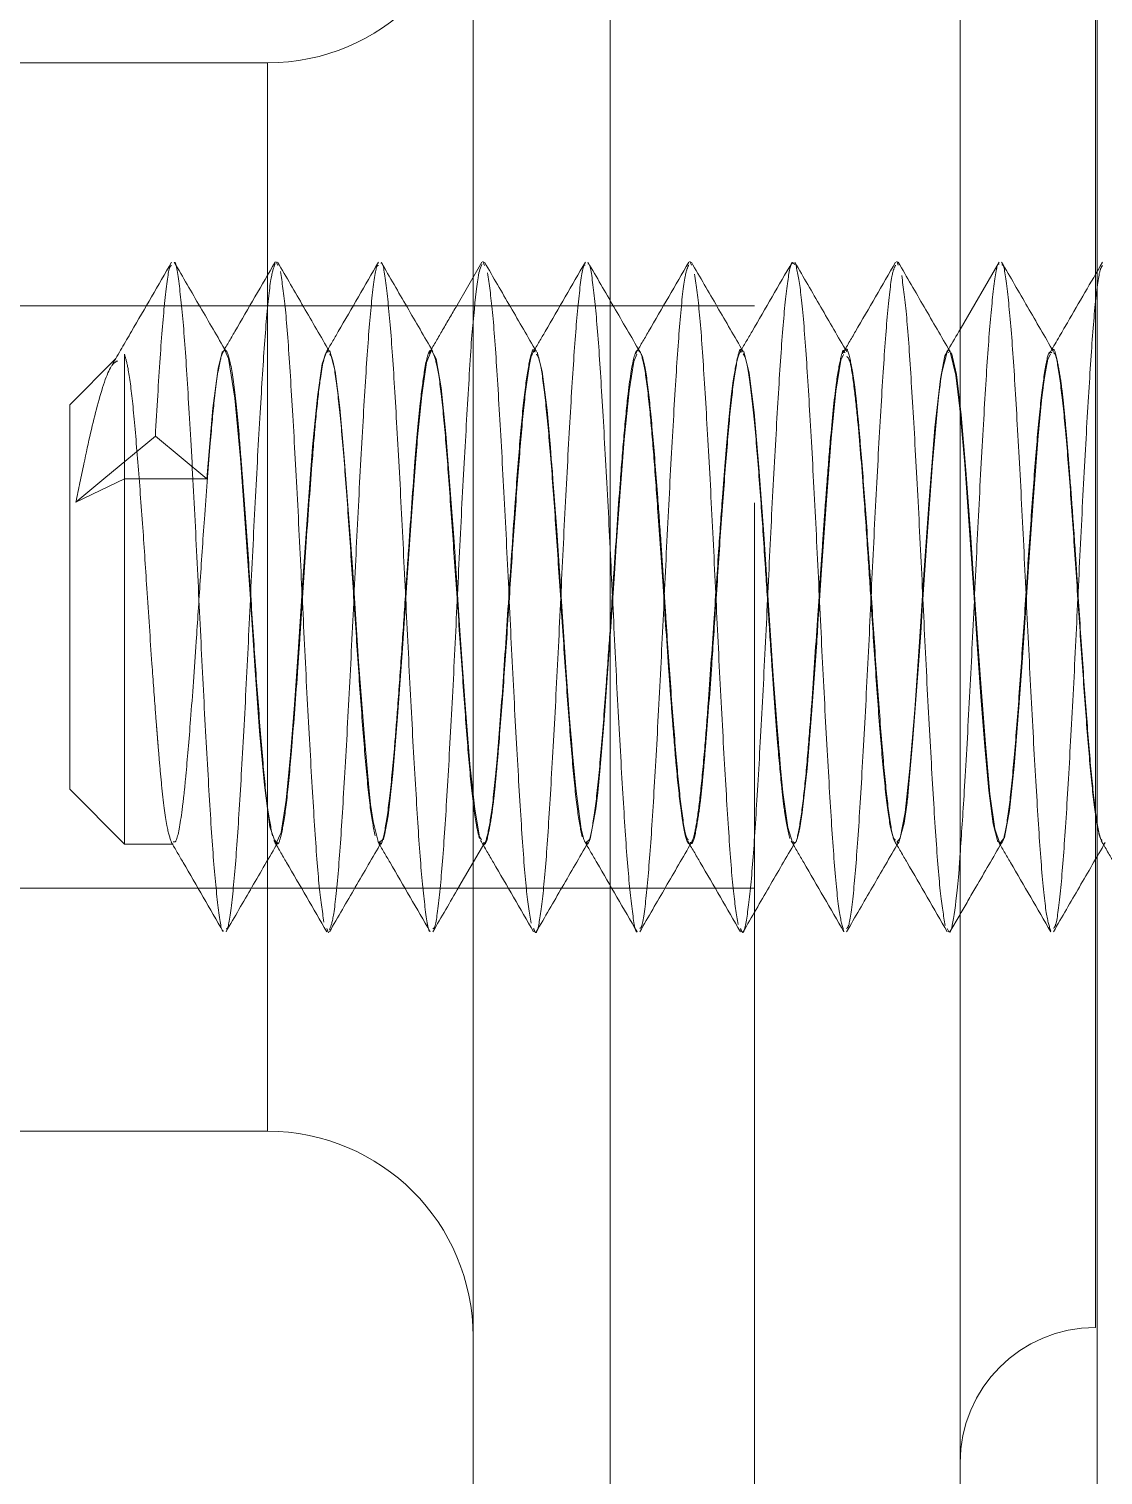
# Model space of a CAD drawing. Header units: millimetres. Extents: x 89051 to 218395, y -330386 to -125649.
# Drawn here: x 92716.4 to 92775.2, y -135027.2 to -134948 of the extents above; entities that cross this region are included whole.
import ezdxf

# ---------------------------------------------------------------- set-up
doc = ezdxf.new("R2010")
doc.units = ezdxf.units.MM
doc.header["$LTSCALE"] = 13
doc.linetypes.add('CENTER', pattern=[50.8, 31.75, -6.35, 6.35, -6.35])
doc.linetypes.add('HIDDEN', pattern=[9.525, 6.35, -3.175])
doc.layers.get('0').update_dxf_attribs({"color": 1, "linetype": 'CENTER'})

msp = doc.modelspace()

# ---------------------------------------------------------------- linework, layer by layer
at = {"color": 8, "linetype": 'Continuous', "lineweight": 15}
for p, q in [((92748.212, -135062.495), (92748.212, -134895.807)), ((92774.874, -135052.014), (92774.874, -134906.289)), ((92729.462, -135008.401), (92729.462, -134949.901))]:
    msp.add_line(p, q, dxfattribs=at)
at = {"color": 7, "linetype": 'HIDDEN', "lineweight": 0}
for p, q in [((92748.212, -134895.807), (92748.212, -135062.495)), ((92756.124, -135056.551), (92756.124, -134901.751)), ((92774.779, -134939.157), (92774.779, -135019.145)), ((92729.462, -134949.901), (92729.462, -135008.401)), ((92730.013, -134961.004), (92729.905, -134960.77)), ((92752.663, -134960.985), (92752.579, -134960.756)), ((92763.989, -134960.975), (92763.917, -134960.755)), ((92769.505, -134960.818), (92767.374, -134964.494)), ((92756.124, -134963.214), (92699.874, -134963.214)), ((92727.128, -134965.629), (92727.09, -134965.629)), ((92732.789, -134965.629), (92732.752, -134965.629)), ((92738.453, -134965.629), (92738.415, -134965.629)), ((92744.114, -134965.629), (92744.077, -134965.629)), ((92749.778, -134965.629), (92749.74, -134965.629)), ((92755.44, -134965.629), (92755.403, -134965.629)), ((92761.102, -134965.629), (92761.067, -134965.629)), ((92766.765, -134965.629), (92766.727, -134965.629)), ((92772.427, -134965.629), (92772.39, -134965.629)), ((92721.137, -134966.116), (92718.624, -134968.629)), ((92721.624, -134972.676), (92721.624, -134965.85)), ((92718.624, -134989.674), (92718.624, -134968.629)), ((92720.502, -134972.675), (92723.314, -134970.343)), ((92723.314, -134970.343), (92726.127, -134972.675)), ((92720.502, -134972.675), (92718.965, -134973.95)), ((92718.965, -134973.95), (92721.624, -134972.676)), ((92726.127, -134972.676), (92721.624, -134972.676)), ((92721.624, -134972.676), (92721.624, -134992.674)), ((92718.624, -134989.674), (92721.624, -134992.674)), ((92721.624, -134992.674), (92724.296, -134992.674)), ((92729.924, -134992.674), (92729.958, -134992.674)), ((92735.577, -134992.674), (92735.622, -134992.674)), ((92746.9, -134992.674), (92746.946, -134992.674)), ((92752.57, -134992.674), (92752.608, -134992.674)), ((92758.237, -134992.674), (92758.272, -134992.674)), ((92769.559, -134992.674), (92769.597, -134992.674)), ((92699.874, -134995.089), (92756.124, -134995.089)), ((92732.801, -134997.536), (92732.696, -134997.298))]:
    msp.add_line(p, q, dxfattribs=at)
at = {"color": 7, "linetype": 'Continuous', "lineweight": 15}
for p, q in [((92767.374, -135062.495), (92767.374, -134895.807)), ((92740.712, -135054.995), (92740.712, -134903.307)), ((92729.462, -134949.901), (92693.87, -134949.901)), ((92741.193, -134960.818), (92739.758, -134963.294)), ((92741.341, -134961.003), (92741.242, -134960.761)), ((92739.938, -134995.013), (92741.344, -134992.59)), ((92766.818, -134997.484), (92767.374, -134996.525)), ((92707.075, -135008.401), (92729.462, -135008.401))]:
    msp.add_line(p, q, dxfattribs=at)
at = {"color": 7, "linetype": 'HIDDEN', "lineweight": 0, "flags": 128}
for points in [[(92732.752, -134965.698), (92732.714, -134965.64), (92732.448, -134966.375), (92732.183, -134968.194), (92731.919, -134970.942), (92731.656, -134974.388), (92731.396, -134978.237), (92731.136, -134982.165), (92730.935, -134985.055), (92730.718, -134987.803), (92730.474, -134990.268), (92730.203, -134992.043), (92729.906, -134992.671), (92729.581, -134991.726), (92729.281, -134989.451), (92729.017, -134986.488), (92728.757, -134982.903), (92728.497, -134979.002), (92728.235, -134975.114), (92727.971, -134971.568), (92727.661, -134968.256), (92727.325, -134966.096), (92727.126, -134965.64), (92726.973, -134965.752), (92726.749, -134966.633), (92726.467, -134968.807), (92726.127, -134972.676), (92726.127, -134972.676)], [(92741.177, -134992.44), (92741.069, -134992.283), (92740.797, -134990.771), (92740.54, -134988.307), (92740.276, -134985.046), (92740.005, -134981.249), (92739.877, -134979.306), (92739.814, -134978.33), (92739.783, -134977.843), (92739.767, -134977.601), (92739.759, -134977.48), (92739.755, -134977.419), (92739.754, -134977.389), (92739.753, -134977.374), (92739.752, -134977.366), (92739.752, -134977.362), (92739.752, -134977.361), (92739.752, -134977.36), (92739.752, -134977.359), (92739.752, -134977.359), (92739.752, -134977.359), (92739.752, -134977.359), (92739.752, -134977.359), (92739.723, -134976.929), (92739.668, -134976.134), (92739.482, -134973.54), (92739.216, -134970.222), (92738.96, -134967.694), (92738.688, -134966.099), (92738.43, -134965.633), (92738.167, -134966.309), (92737.895, -134968.099), (92737.767, -134969.335), (92737.704, -134970.032), (92737.673, -134970.398), (92737.657, -134970.586), (92737.65, -134970.68), (92737.646, -134970.728), (92737.644, -134970.752), (92737.643, -134970.764), (92737.642, -134970.77), (92737.642, -134970.773), (92737.642, -134970.774), (92737.642, -134970.775), (92737.642, -134970.776), (92737.642, -134970.776), (92737.642, -134970.776), (92737.642, -134970.776), (92737.642, -134970.776), (92737.611, -134971.151), (92737.556, -134971.828), (92737.373, -134974.22), (92737.106, -134978.078), (92736.851, -134981.967), (92736.579, -134985.7), (92736.319, -134988.819), (92736.058, -134991.13), (92735.861, -134992.189), (92735.797, -134992.406), (92735.539, -134992.614), (92735.233, -134991.446), (92735.102, -134990.518), (92734.997, -134989.583), (92734.774, -134987.084), (92734.44, -134982.672), (92734.208, -134979.211), (92734.1, -134977.524), (92733.983, -134975.8), (92733.66, -134971.503), (92733.421, -134968.796), (92733.166, -134966.786), (92732.865, -134965.679), (92732.865, -134965.679)], [(92749.67, -134965.86), (92749.505, -134966.249), (92749.249, -134967.857), (92748.988, -134970.524), (92748.67, -134974.6), (92748.548, -134976.327), (92748.444, -134977.871), (92748.222, -134981.293), (92747.889, -134985.897), (92747.656, -134988.682), (92747.543, -134989.845), (92747.437, -134990.744), (92747.127, -134992.393), (92746.869, -134992.622), (92746.837, -134992.57), (92746.821, -134992.537), (92746.813, -134992.519), (92746.809, -134992.51), (92746.808, -134992.507), (92746.808, -134992.507), (92746.808, -134992.507), (92746.808, -134992.507), (92746.808, -134992.507), (92746.808, -134992.507), (92746.808, -134992.507), (92746.808, -134992.507), (92746.808, -134992.507), (92746.808, -134992.506), (92746.807, -134992.505), (92746.778, -134992.429), (92746.633, -134991.862), (92746.327, -134989.637), (92746.151, -134987.732), (92746.092, -134987.012), (92746.075, -134986.793), (92746.066, -134986.675), (92746.06, -134986.603), (92746.046, -134986.434), (92745.997, -134985.809), (92745.808, -134983.28), (92745.546, -134979.398), (92745.288, -134975.512), (92745.151, -134973.633), (92745.083, -134972.736), (92745.049, -134972.3), (92745.032, -134972.086), (92745.024, -134971.979), (92745.019, -134971.926), (92745.017, -134971.9), (92745.016, -134971.887), (92745.016, -134971.88), (92745.015, -134971.877), (92745.015, -134971.875), (92745.015, -134971.875), (92745.015, -134971.874), (92745.015, -134971.874), (92745.015, -134971.874), (92745.015, -134971.874), (92745.015, -134971.874), (92745.007, -134971.77), (92744.992, -134971.58), (92744.942, -134970.955), (92744.76, -134968.924), (92744.494, -134966.801), (92744.224, -134965.734), (92744.224, -134965.734)], [(92760.995, -134965.864), (92760.844, -134966.19), (92760.572, -134967.877), (92760.318, -134970.474), (92760.05, -134973.852), (92759.784, -134977.653), (92759.655, -134979.622), (92759.591, -134980.605), (92759.559, -134981.094), (92759.543, -134981.338), (92759.535, -134981.459), (92759.531, -134981.52), (92759.529, -134981.55), (92759.528, -134981.566), (92759.528, -134981.573), (92759.528, -134981.577), (92759.528, -134981.579), (92759.528, -134981.58), (92759.528, -134981.58), (92759.527, -134981.58), (92759.527, -134981.581), (92759.527, -134981.581), (92759.527, -134981.581), (92759.525, -134981.613), (92759.521, -134981.674), (92759.507, -134981.88), (92759.455, -134982.628), (92759.256, -134985.35), (92758.994, -134988.547), (92758.735, -134990.941), (92758.599, -134991.788), (92758.531, -134992.109), (92758.497, -134992.243), (92758.48, -134992.303), (92758.471, -134992.332), (92758.467, -134992.346), (92758.465, -134992.353), (92758.464, -134992.356), (92758.463, -134992.358), (92758.463, -134992.358), (92758.463, -134992.359), (92758.463, -134992.359), (92758.463, -134992.359), (92758.463, -134992.359), (92758.463, -134992.359), (92758.463, -134992.359), (92758.463, -134992.359), (92758.455, -134992.384), (92758.44, -134992.428), (92758.39, -134992.552), (92758.208, -134992.637), (92757.941, -134991.774), (92757.675, -134989.845), (92757.546, -134988.528), (92757.482, -134987.793), (92757.45, -134987.408), (92757.434, -134987.211), (92757.426, -134987.112), (92757.422, -134987.062), (92757.42, -134987.037), (92757.419, -134987.024), (92757.419, -134987.018), (92757.418, -134987.015), (92757.418, -134987.014), (92757.418, -134987.013), (92757.418, -134987.012), (92757.418, -134987.012), (92757.418, -134987.012), (92757.418, -134987.012), (92757.418, -134987.012), (92757.41, -134986.907), (92757.394, -134986.713), (92757.341, -134986.048), (92757.147, -134983.468), (92756.883, -134979.59), (92756.626, -134975.703), (92756.353, -134972.041), (92756.098, -134969.052), (92755.832, -134966.884), (92755.53, -134965.699), (92755.53, -134965.699)], [(92769.44, -134992.557), (92769.191, -134991.565), (92768.954, -134989.745), (92768.729, -134987.341), (92768.516, -134984.594), (92768.315, -134981.722), (92768.126, -134978.901), (92767.948, -134976.267), (92767.63, -134971.877), (92767.36, -134968.834), (92767.138, -134967.011), (92766.837, -134965.729), (92766.758, -134965.637), (92766.737, -134965.629), (92766.731, -134965.629), (92766.727, -134965.629), (92766.727, -134965.629), (92766.727, -134965.629), (92766.727, -134965.629), (92766.727, -134965.629), (92766.727, -134965.629), (92766.727, -134965.629), (92766.54, -134965.941), (92766.297, -134967.203), (92765.999, -134969.876), (92765.676, -134973.84), (92765.41, -134977.654), (92765.147, -134981.595), (92764.888, -134985.33), (92764.627, -134988.541), (92764.365, -134990.951), (92764.101, -134992.356), (92763.903, -134992.563)], [(92766.765, -134965.757), (92766.657, -134965.732), (92766.377, -134966.859), (92766.309, -134967.309), (92766.275, -134967.558), (92766.258, -134967.689), (92766.253, -134967.722), (92766.251, -134967.739), (92766.25, -134967.747), (92766.25, -134967.748), (92766.25, -134967.749), (92766.25, -134967.749), (92766.25, -134967.749), (92766.25, -134967.749), (92766.25, -134967.749), (92766.25, -134967.749), (92766.25, -134967.749), (92766.25, -134967.75), (92766.247, -134967.771), (92766.214, -134968.05), (92766.157, -134968.57), (92765.87, -134971.809), (92765.553, -134976.08), (92765.323, -134979.536), (92765.222, -134981.104), (92765.101, -134982.863), (92764.776, -134987.142), (92764.535, -134989.791), (92764.503, -134990.086), (92764.487, -134990.228), (92764.479, -134990.297), (92764.477, -134990.315), (92764.476, -134990.323), (92764.476, -134990.327), (92764.476, -134990.328), (92764.476, -134990.328), (92764.476, -134990.328), (92764.476, -134990.328), (92764.476, -134990.328), (92764.476, -134990.328), (92764.475, -134990.332), (92764.473, -134990.356), (92764.468, -134990.396), (92764.452, -134990.525), (92764.307, -134991.531), (92763.994, -134992.641), (92763.933, -134992.572)], [(92772.323, -134965.857), (92772.182, -134966.135), (92772.046, -134966.818), (92771.978, -134967.261), (92771.944, -134967.507), (92771.927, -134967.636), (92771.919, -134967.702), (92771.914, -134967.736), (92771.912, -134967.753), (92771.911, -134967.761), (92771.911, -134967.765), (92771.91, -134967.767), (92771.91, -134967.768), (92771.91, -134967.769), (92771.91, -134967.769), (92771.91, -134967.769), (92771.91, -134967.769), (92771.91, -134967.769), (92771.91, -134967.769), (92771.903, -134967.829), (92771.888, -134967.949), (92771.839, -134968.393), (92771.655, -134970.326), (92771.388, -134973.669), (92771.119, -134977.497), (92770.866, -134981.387), (92770.773, -134982.729), (92770.594, -134985.173), (92770.331, -134988.408), (92770.073, -134990.842), (92769.801, -134992.316), (92769.545, -134992.65), (92769.28, -134991.844), (92769.009, -134989.939), (92768.758, -134987.199), (92768.486, -134983.656), (92768.224, -134979.842), (92767.964, -134975.895), (92767.692, -134972.21), (92767.435, -134969.181), (92767.171, -134966.969), (92766.9, -134965.788), (92766.9, -134965.788)]]:
    msp.add_lwpolyline(points, dxfattribs=at)
at = {"color": 7, "linetype": 'Continuous', "lineweight": 15}
for centre, start, end in [((92729.462, -134938.651), 270, 0), ((92729.462, -135019.651), 0, 90)]:
    msp.add_arc(centre, 11.25, start, end, dxfattribs=at)
at = {"color": 7, "linetype": 'HIDDEN', "lineweight": 0}
msp.add_arc((92774.779, -135026.55), 7.405, 90, 180, dxfattribs=at)
for points, knots in [([(92724.206, -134960.817), (92723.473, -134962.083), (92722.388, -134963.956), (92721.299, -134965.828), (92720.946, -134966.434)], [0, 0, 0, 0, 0.6760482, 1, 1, 1, 1]), ([(92724.204, -134960.999), (92724.172, -134961.008), (92724.054, -134961.043), (92723.833, -134962.733), (92723.575, -134965.84), (92723.401, -134968.843), (92723.314, -134970.343)], [0, 0, 0, 0, 0.111462, 0.410534, 0.705454, 1, 1, 1, 1]), ([(92727.035, -134997.406), (92727.026, -134997.414), (92726.93, -134997.496), (92726.737, -134996.163), (92726.469, -134993.407), (92726.219, -134989.285), (92725.942, -134984.355), (92725.685, -134978.959), (92725.425, -134973.579), (92725.148, -134968.696), (92724.899, -134964.645), (92724.629, -134962.002), (92724.443, -134960.745), (92724.353, -134960.847), (92724.349, -134960.851)], [0, 0, 0, 0, 0.0107249, 0.1097801, 0.2085706, 0.3058148, 0.4052503, 0.503089, 0.6011703, 0.7005577, 0.797709, 0.8966584, 0.9955704, 1, 1, 1, 1]), ([(92727.189, -134965.713), (92726.715, -134964.898), (92725.768, -134963.267), (92724.822, -134961.634), (92724.349, -134960.818)], [0, 0, 0, 0, 0.499723, 1, 1, 1, 1]), ([(92729.869, -134960.817), (92729.136, -134962.083), (92728.171, -134963.748), (92727.203, -134965.411), (92726.971, -134965.811)], [0, 0, 0, 0, 0.760057, 1, 1, 1, 1]), ([(92729.867, -134960.914), (92729.792, -134961.114), (92729.629, -134961.549), (92729.367, -134964.061), (92729.119, -134967.83), (92728.846, -134972.595), (92728.579, -134977.912), (92728.328, -134983.342), (92728.051, -134988.394), (92727.795, -134992.701), (92727.534, -134995.746), (92727.321, -134997.321), (92727.21, -134997.319), (92727.185, -134997.319)], [0, 0, 0, 0, 0.0842827, 0.1836298, 0.2807793, 0.3800008, 0.4787302, 0.5761388, 0.6756691, 0.7734142, 0.8717421, 0.9711517, 1, 1, 1, 1]), ([(92732.85, -134965.711), (92732.376, -134964.895), (92731.429, -134963.264), (92730.483, -134961.632), (92730.01, -134960.815)], [0, 0, 0, 0, 0.4997189, 1, 1, 1, 1]), ([(92735.529, -134960.82), (92734.797, -134962.085), (92733.842, -134963.734), (92732.884, -134965.381), (92732.661, -134965.764)], [0, 0, 0, 0, 0.7671847, 1, 1, 1, 1]), ([(92735.527, -134960.989), (92735.5, -134960.991), (92735.387, -134960.999), (92735.172, -134962.606), (92734.911, -134965.682), (92734.655, -134970.008), (92734.377, -134975.073), (92734.127, -134980.505), (92733.859, -134985.815), (92733.587, -134990.564), (92733.338, -134994.308), (92733.078, -134996.777), (92732.917, -134997.189), (92732.845, -134997.375)], [0, 0, 0, 0, 0.031528, 0.130921, 0.229143, 0.326914, 0.426399, 0.523731, 0.622476, 0.721624, 0.818744, 0.91808, 1, 1, 1, 1]), ([(92738.514, -134965.713), (92738.041, -134964.899), (92737.094, -134963.269), (92736.149, -134961.638), (92735.676, -134960.822)], [0, 0, 0, 0, 0.499763, 1, 1, 1, 1]), ([(92738.362, -134997.436), (92738.356, -134997.442), (92738.265, -134997.54), (92738.076, -134996.261), (92737.806, -134993.583), (92737.557, -134989.511), (92737.28, -134984.614), (92737.021, -134979.229), (92736.763, -134973.838), (92736.487, -134968.921), (92736.237, -134964.82), (92735.968, -134962.098), (92735.777, -134960.789), (92735.684, -134960.876), (92735.677, -134960.883)], [0, 0, 0, 0, 0.006711, 0.105669, 0.204574, 0.301749, 0.401154, 0.499163, 0.597073, 0.696497, 0.793711, 0.892551, 0.991566, 1, 1, 1, 1]), ([(92744.176, -134965.713), (92743.703, -134964.898), (92742.756, -134963.267), (92741.81, -134961.635), (92741.337, -134960.819)], [0, 0, 0, 0, 0.499741, 1, 1, 1, 1]), ([(92746.856, -134960.817), (92746.123, -134962.082), (92745.175, -134963.72), (92744.223, -134965.356), (92744.007, -134965.727)], [0, 0, 0, 0, 0.772943, 1, 1, 1, 1]), ([(92746.855, -134960.973), (92746.831, -134960.969), (92746.721, -134960.95), (92746.51, -134962.489), (92746.248, -134965.495), (92745.993, -134969.774), (92745.716, -134974.809), (92745.464, -134980.234), (92745.198, -134985.564), (92744.924, -134990.337), (92744.676, -134994.19), (92744.402, -134996.676), (92744.185, -134997.755), (92744.059, -134997.401), (92744.02, -134997.29)], [0, 0, 0, 0, 0.025928, 0.119873, 0.212909, 0.305235, 0.399331, 0.491469, 0.584729, 0.678569, 0.770402, 0.864282, 0.957467, 1, 1, 1, 1]), ([(92749.839, -134965.713), (92749.365, -134964.898), (92748.418, -134963.266), (92747.472, -134961.634), (92746.999, -134960.818)], [0, 0, 0, 0, 0.499718, 1, 1, 1, 1]), ([(92749.687, -134997.472), (92749.685, -134997.473), (92749.598, -134997.581), (92749.415, -134996.354), (92749.144, -134993.757), (92748.895, -134989.735), (92748.619, -134984.872), (92748.358, -134979.499), (92748.102, -134974.098), (92747.825, -134969.148), (92747.574, -134964.998), (92747.307, -134962.197), (92747.11, -134960.83), (92747.012, -134960.904), (92747, -134960.913)], [0, 0, 0, 0, 0.001621, 0.100409, 0.199357, 0.296422, 0.395724, 0.493841, 0.59153, 0.690918, 0.788151, 0.886812, 0.985859, 1, 1, 1, 1]), ([(92752.517, -134960.819), (92751.785, -134962.084), (92750.818, -134963.754), (92749.847, -134965.422), (92749.612, -134965.826)], [0, 0, 0, 0, 0.75754, 1, 1, 1, 1]), ([(92752.515, -134960.966), (92752.45, -134961.107), (92752.297, -134961.438), (92752.043, -134963.755), (92751.794, -134967.402), (92751.524, -134972.092), (92751.254, -134977.371), (92751.004, -134982.812), (92750.728, -134987.922), (92750.469, -134992.319), (92750.211, -134995.506), (92749.988, -134997.226), (92749.869, -134997.28), (92749.836, -134997.295)], [0, 0, 0, 0, 0.073828, 0.173336, 0.270603, 0.369693, 0.468715, 0.566019, 0.665552, 0.763673, 0.861719, 0.961267, 1, 1, 1, 1]), ([(92755.499, -134965.71), (92755.026, -134964.895), (92754.079, -134963.264), (92753.133, -134961.631), (92752.66, -134960.815)], [0, 0, 0, 0, 0.499725, 1, 1, 1, 1]), ([(92758.18, -134960.819), (92757.448, -134962.083), (92756.494, -134963.73), (92755.537, -134965.375), (92755.315, -134965.757)], [0, 0, 0, 0, 0.7679262, 1, 1, 1, 1]), ([(92758.328, -134960.938), (92758.26, -134960.866), (92758.106, -134960.704), (92757.85, -134962.326), (92757.585, -134965.323), (92757.332, -134969.538), (92757.054, -134974.546), (92756.801, -134979.963), (92756.537, -134985.31), (92756.262, -134990.119), (92756.014, -134994.026), (92755.741, -134996.587), (92755.518, -134997.735), (92755.39, -134997.403), (92755.347, -134997.292)], [0, 0, 0, 0, 0.07121, 0.160368, 0.248854, 0.336418, 0.42578, 0.513384, 0.601823, 0.691003, 0.778217, 0.867303, 0.95592, 1, 1, 1, 1]), ([(92761.165, -134965.715), (92760.692, -134964.901), (92759.745, -134963.271), (92758.8, -134961.639), (92758.327, -134960.823)], [0, 0, 0, 0, 0.499754, 1, 1, 1, 1]), ([(92761.011, -134997.457), (92760.926, -134997.18), (92760.752, -134996.615), (92760.481, -134993.874), (92760.233, -134989.971), (92759.958, -134985.125), (92759.695, -134979.77), (92759.441, -134974.361), (92759.163, -134969.366), (92758.912, -134965.22), (92758.644, -134962.144), (92758.464, -134961.338), (92758.374, -134960.933)], [0, 0, 0, 0, 0.097101, 0.198084, 0.297018, 0.398214, 0.498416, 0.597873, 0.699226, 0.798464, 0.898927, 1, 1, 1, 1]), ([(92763.844, -134960.816), (92763.111, -134962.082), (92762.143, -134963.754), (92761.171, -134965.423), (92760.935, -134965.829)], [0, 0, 0, 0, 0.7572411, 1, 1, 1, 1]), ([(92763.841, -134960.978), (92763.78, -134961.095), (92763.632, -134961.379), (92763.381, -134963.606), (92763.132, -134967.191), (92762.863, -134971.842), (92762.592, -134977.101), (92762.343, -134982.545), (92762.067, -134987.683), (92761.806, -134992.124), (92761.55, -134995.382), (92761.321, -134997.184), (92761.196, -134997.269), (92761.157, -134997.295)], [0, 0, 0, 0, 0.069352, 0.16869, 0.265814, 0.36459, 0.463511, 0.560559, 0.659843, 0.757929, 0.855608, 0.954975, 1, 1, 1, 1]), ([(92766.825, -134965.711), (92766.352, -134964.896), (92765.405, -134963.265), (92764.459, -134961.634), (92763.986, -134960.817)], [0, 0, 0, 0, 0.499742, 1, 1, 1, 1]), ([(92769.504, -134960.931), (92769.489, -134960.922), (92769.388, -134960.862), (92769.188, -134962.271), (92768.922, -134965.127), (92768.67, -134969.312), (92768.393, -134974.282), (92768.138, -134979.698), (92767.875, -134985.035), (92767.61, -134989.81), (92767.449, -134992.148), (92767.374, -134993.243)], [0, 0, 0, 0, 0.021845, 0.146606, 0.27069, 0.393176, 0.518306, 0.64115, 0.764807, 0.889767, 1, 1, 1, 1]), ([(92772.489, -134965.713), (92772.015, -134964.898), (92771.068, -134963.266), (92770.122, -134961.634), (92769.649, -134960.817)], [0, 0, 0, 0, 0.499715, 1, 1, 1, 1]), ([(92772.337, -134997.429), (92772.256, -134997.187), (92772.086, -134996.679), (92771.819, -134994.037), (92771.571, -134990.191), (92771.297, -134985.38), (92771.032, -134980.042), (92770.779, -134974.621), (92770.502, -134969.608), (92770.249, -134965.362), (92769.985, -134962.409), (92769.777, -134960.918), (92769.671, -134960.953), (92769.65, -134960.96)], [0, 0, 0, 0, 0.090758, 0.189851, 0.286836, 0.385991, 0.484383, 0.58177, 0.681147, 0.778559, 0.87692, 0.97609, 1, 1, 1, 1]), ([(92775.167, -134960.82), (92774.527, -134961.925), (92773.561, -134963.593), (92772.591, -134965.26), (92772.264, -134965.823)], [0, 0, 0, 0, 0.662296, 1, 1, 1, 1]), ([(92775.164, -134960.996), (92775.108, -134961.09), (92774.966, -134961.329), (92774.72, -134963.462), (92774.469, -134966.983), (92774.201, -134971.594), (92773.929, -134976.831), (92773.681, -134982.278), (92773.406, -134987.442), (92773.143, -134991.927), (92772.888, -134995.252), (92772.656, -134997.128), (92772.528, -134997.248), (92772.485, -134997.288)], [0, 0, 0, 0, 0.0638442, 0.1634042, 0.2607951, 0.3596466, 0.4588547, 0.5560579, 0.6554852, 0.7539211, 0.851646, 0.9512231, 1, 1, 1, 1]), ([(92732.543, -134996.949), (92732.452, -134996.339), (92732.269, -134995.133), (92732.016, -134991.553), (92731.751, -134987.034), (92731.477, -134981.815), (92731.229, -134976.373), (92730.954, -134971.165), (92730.69, -134966.664), (92730.436, -134963.11), (92730.254, -134961.924), (92730.162, -134961.325)], [0, 0, 0, 0, 0.1122157, 0.2221055, 0.3333128, 0.4452294, 0.5547459, 0.6666975, 0.7778385, 0.8877816, 1, 1, 1, 1]), ([(92743.882, -134997.015), (92743.79, -134996.431), (92743.608, -134995.273), (92743.353, -134991.754), (92743.089, -134987.278), (92742.815, -134982.084), (92742.566, -134976.642), (92742.293, -134971.41), (92742.027, -134966.866), (92741.774, -134963.252), (92741.592, -134962.017), (92741.5, -134961.393)], [0, 0, 0, 0, 0.112219, 0.22224, 0.333289, 0.445285, 0.554807, 0.666673, 0.777968, 0.887791, 1, 1, 1, 1]), ([(92755.22, -134997.078), (92755.128, -134996.518), (92754.947, -134995.41), (92754.69, -134991.952), (92754.428, -134987.52), (92754.153, -134982.352), (92753.904, -134976.911), (92753.632, -134971.657), (92753.364, -134967.071), (92753.113, -134963.398), (92752.931, -134962.114), (92752.839, -134961.465)], [0, 0, 0, 0, 0.112212, 0.222385, 0.333264, 0.445329, 0.554879, 0.666649, 0.778086, 0.887811, 1, 1, 1, 1]), ([(92766.559, -134997.136), (92766.467, -134996.602), (92766.285, -134995.544), (92766.027, -134992.147), (92765.767, -134987.761), (92765.491, -134982.619), (92765.242, -134977.181), (92764.971, -134971.906), (92764.702, -134967.279), (92764.451, -134963.547), (92764.269, -134962.215), (92764.177, -134961.542)], [0, 0, 0, 0, 0.112194, 0.22254, 0.33324, 0.445363, 0.554961, 0.666625, 0.778195, 0.887842, 1, 1, 1, 1]), ([(92739.758, -134963.294), (92739.503, -134963.733), (92739.016, -134964.574), (92738.527, -134965.414), (92738.293, -134965.815)], [0, 0, 0, 0, 0.522195, 1, 1, 1, 1]), ([(92740.712, -134964.081), (92740.71, -134964.093), (92740.621, -134964.895), (92740.458, -134967.728), (92740.185, -134972.312), (92739.917, -134977.649), (92739.666, -134983.075), (92739.389, -134988.159), (92739.132, -134992.511), (92738.872, -134995.63), (92738.653, -134997.28), (92738.537, -134997.302), (92738.507, -134997.308)], [0, 0, 0, 0, 0.001702, 0.119614, 0.239905, 0.359855, 0.477946, 0.598692, 0.717484, 0.836598, 0.957281, 1, 1, 1, 1]), ([(92729.731, -134992.234), (92729.639, -134991.788), (92729.459, -134990.912), (92729.206, -134988.296), (92728.946, -134985.041), (92728.674, -134981.246), (92728.425, -134977.243), (92728.196, -134974.013), (92728.022, -134971.797), (92727.854, -134969.727), (92727.629, -134967.405), (92727.345, -134965.857), (92727.098, -134965.486), (92726.843, -134966.112), (92726.568, -134967.916), (92726.305, -134970.848), (92726.033, -134974.333), (92725.773, -134978.135), (92725.53, -134982.019), (92725.254, -134985.786), (92725.028, -134988.499), (92724.873, -134990.067), (92724.689, -134991.523), (92724.491, -134992.613), (92724.342, -134992.564), (92724.296, -134992.549)], [0, 0, 0, 0, 0.048866, 0.096051, 0.145781, 0.191733, 0.240716, 0.291558, 0.314141, 0.334304, 0.386545, 0.442712, 0.483059, 0.528598, 0.584157, 0.627946, 0.683014, 0.72849, 0.769542, 0.825335, 0.873703, 0.895062, 0.915159, 0.973804, 1, 1, 1, 1]), ([(92732.789, -134965.721), (92732.744, -134965.719), (92732.596, -134965.712), (92732.355, -134966.986), (92732.101, -134969.251), (92731.855, -134972.266), (92731.559, -134976.224), (92731.336, -134979.742), (92731.206, -134981.721), (92731.148, -134982.545), (92731.006, -134984.561), (92730.78, -134987.491), (92730.516, -134990.393), (92730.246, -134992.119), (92730.029, -134992.851), (92729.898, -134992.544), (92729.853, -134992.438)], [0, 0, 0, 0, 0.048479, 0.15642, 0.235097, 0.308598, 0.419427, 0.520571, 0.544272, 0.556403, 0.578252, 0.687492, 0.778194, 0.863372, 0.953025, 1, 1, 1, 1]), ([(92738.415, -134965.663), (92738.398, -134965.656), (92738.28, -134965.607), (92738.078, -134966.423), (92737.8, -134968.561), (92737.511, -134971.798), (92737.235, -134975.664), (92736.989, -134979.327), (92736.784, -134982.372), (92736.586, -134985.15), (92736.369, -134987.884), (92736.135, -134990.343), (92735.871, -134992.069), (92735.685, -134992.817), (92735.587, -134992.633), (92735.577, -134992.614)], [0, 0, 0, 0, 0.0192803, 0.1299973, 0.2133075, 0.3150277, 0.435072, 0.5023045, 0.574161, 0.6506376, 0.709958, 0.8029908, 0.8960222, 0.9890521, 1, 1, 1, 1]), ([(92741.06, -134992.375), (92741.003, -134992.155), (92740.857, -134991.59), (92740.621, -134989.737), (92740.366, -134986.792), (92740.11, -134983.173), (92739.834, -134979.207), (92739.559, -134975.238), (92739.303, -134971.614), (92739.048, -134968.653), (92738.779, -134966.47), (92738.6, -134965.994), (92738.51, -134965.755)], [0, 0, 0, 0, 0.065937, 0.169227, 0.272502, 0.376479, 0.480478, 0.584435, 0.688369, 0.790782, 0.894906, 1, 1, 1, 1]), ([(92744.077, -134965.677), (92744.069, -134965.661), (92743.972, -134965.474), (92743.787, -134966.204), (92743.522, -134967.905), (92743.259, -134970.683), (92742.966, -134974.56), (92742.65, -134979.379), (92742.321, -134984.34), (92742.017, -134988.254), (92741.741, -134990.938), (92741.49, -134992.301), (92741.33, -134992.787), (92741.254, -134992.668), (92741.252, -134992.666)], [0, 0, 0, 0, 0.008532, 0.101758, 0.194981, 0.288202, 0.381421, 0.50824, 0.625484, 0.733126, 0.831141, 0.919506, 0.9982, 1, 1, 1, 1]), ([(92744.114, -134965.727), (92744.081, -134965.709), (92743.947, -134965.636), (92743.713, -134966.763), (92743.435, -134969.118), (92743.181, -134972.257), (92742.903, -134975.959), (92742.651, -134979.948), (92742.385, -134983.864), (92742.158, -134986.802), (92742.007, -134988.54), (92741.934, -134989.313), (92741.897, -134989.676), (92741.879, -134989.851), (92741.87, -134989.937), (92741.866, -134989.98), (92741.863, -134990.001), (92741.862, -134990.012), (92741.862, -134990.017), (92741.861, -134990.02), (92741.861, -134990.021), (92741.861, -134990.022), (92741.861, -134990.022), (92741.861, -134990.022), (92741.861, -134990.022), (92741.861, -134990.022), (92741.858, -134990.052), (92741.849, -134990.13), (92741.823, -134990.36), (92741.736, -134991.063), (92741.563, -134992.102), (92741.398, -134992.796), (92741.297, -134992.62), (92741.283, -134992.595)], [0, 0, 0, 0, 0.037173, 0.146077, 0.239155, 0.331519, 0.42566, 0.517836, 0.611138, 0.705023, 0.751079, 0.77412, 0.785643, 0.791404, 0.794284, 0.795725, 0.796445, 0.796805, 0.796985, 0.797075, 0.79712, 0.797143, 0.797154, 0.797159, 0.797162, 0.797164, 0.797165, 0.800679, 0.806556, 0.825394, 0.89131, 0.984537, 1, 1, 1, 1]), ([(92755.403, -134965.644), (92755.4, -134965.639), (92755.332, -134965.495), (92755.189, -134965.982), (92754.941, -134967.22), (92754.662, -134969.873), (92754.39, -134973.244), (92754.133, -134976.893), (92753.873, -134980.82), (92753.623, -134984.473), (92753.385, -134987.556), (92753.175, -134989.832), (92752.957, -134991.553), (92752.753, -134992.5), (92752.564, -134992.766), (92752.341, -134992.399), (92752.097, -134991.031), (92751.849, -134988.651), (92751.659, -134986.358), (92751.537, -134984.72), (92751.472, -134983.825), (92751.45, -134983.508), (92751.441, -134983.382), (92751.437, -134983.328), (92751.435, -134983.303), (92751.434, -134983.291), (92751.434, -134983.285), (92751.433, -134983.283), (92751.433, -134983.281), (92751.433, -134983.28), (92751.433, -134983.28), (92751.433, -134983.28), (92751.433, -134983.28), (92751.433, -134983.28), (92751.325, -134981.768), (92751.121, -134978.749), (92750.843, -134974.622), (92750.6, -134971.338), (92750.371, -134968.649), (92750.126, -134966.621), (92749.926, -134965.813), (92749.801, -134965.651), (92749.764, -134965.632), (92749.749, -134965.629), (92749.744, -134965.629), (92749.741, -134965.629), (92749.74, -134965.629), (92749.74, -134965.629), (92749.74, -134965.629), (92749.74, -134965.629), (92749.74, -134965.629), (92749.74, -134965.629), (92749.74, -134965.629), (92749.74, -134965.629), (92749.74, -134965.629), (92749.738, -134965.629), (92749.729, -134965.629), (92749.661, -134965.647), (92749.482, -134965.993), (92749.233, -134967.536), (92748.975, -134970.162), (92748.721, -134973.354), (92748.461, -134977.146), (92748.213, -134980.906), (92747.982, -134984.226), (92747.741, -134987.368), (92747.474, -134990.212), (92747.208, -134992.008), (92747.017, -134992.797), (92746.915, -134992.619), (92746.9, -134992.594)], [0, 0, 0, 0, 0.000869, 0.024414, 0.053541, 0.08823, 0.122463, 0.147111, 0.177651, 0.214059, 0.234856, 0.262384, 0.288201, 0.312304, 0.334693, 0.355365, 0.391426, 0.420668, 0.443061, 0.458582, 0.463762, 0.465705, 0.466514, 0.466879, 0.467051, 0.467134, 0.467176, 0.467196, 0.467206, 0.467211, 0.467214, 0.467215, 0.467216, 0.467216, 0.467216, 0.504719, 0.53738, 0.565183, 0.591268, 0.62228, 0.653297, 0.661078, 0.664969, 0.665942, 0.666428, 0.666671, 0.666732, 0.666763, 0.666766, 0.666768, 0.666769, 0.66677, 0.66677, 0.666772, 0.666796, 0.666839, 0.667199, 0.670079, 0.690932, 0.730792, 0.757969, 0.782678, 0.821119, 0.849395, 0.870476, 0.901565, 0.932653, 0.963741, 0.994828, 1, 1, 1, 1]), ([(92752.502, -134992.446), (92752.471, -134992.423), (92752.353, -134992.336), (92752.133, -134991.006), (92751.878, -134988.587), (92751.615, -134985.297), (92751.387, -134982.126), (92751.235, -134979.827), (92751.162, -134978.688), (92751.126, -134978.119), (92751.107, -134977.836), (92751.098, -134977.694), (92751.094, -134977.623), (92751.092, -134977.588), (92751.091, -134977.57), (92751.09, -134977.561), (92751.09, -134977.557), (92751.09, -134977.555), (92751.09, -134977.554), (92751.09, -134977.553), (92751.089, -134977.553), (92751.089, -134977.553), (92751.089, -134977.553), (92751.08, -134977.397), (92751.051, -134976.971), (92750.962, -134975.666), (92750.791, -134973.282), (92750.551, -134970.254), (92750.301, -134967.636), (92750.028, -134965.936), (92749.859, -134965.742), (92749.778, -134965.648)], [0, 0, 0, 0, 0.035346, 0.133188, 0.229244, 0.325919, 0.423631, 0.471513, 0.495468, 0.507447, 0.513436, 0.516431, 0.517928, 0.518677, 0.519051, 0.519239, 0.519332, 0.519379, 0.519402, 0.519414, 0.51942, 0.519423, 0.519424, 0.519426, 0.530936, 0.551071, 0.61712, 0.714283, 0.809947, 0.907768, 1, 1, 1, 1]), ([(92755.44, -134965.732), (92755.397, -134965.722), (92755.268, -134965.691), (92755.037, -134966.792), (92754.772, -134968.984), (92754.519, -134972.086), (92754.242, -134975.766), (92753.998, -134979.578), (92753.737, -134983.491), (92753.509, -134986.491), (92753.347, -134988.383), (92753.273, -134989.176), (92753.236, -134989.548), (92753.217, -134989.729), (92753.208, -134989.817), (92753.204, -134989.861), (92753.201, -134989.883), (92753.2, -134989.894), (92753.2, -134989.899), (92753.199, -134989.902), (92753.199, -134989.903), (92753.199, -134989.904), (92753.199, -134989.904), (92753.199, -134989.905), (92753.199, -134989.905), (92753.199, -134989.905), (92753.19, -134989.996), (92753.161, -134990.246), (92753.072, -134990.986), (92752.9, -134992.05), (92752.731, -134992.775), (92752.626, -134992.607), (92752.608, -134992.578)], [0, 0, 0, 0, 0.047627, 0.141543, 0.234748, 0.326978, 0.42111, 0.513434, 0.594407, 0.699639, 0.746095, 0.769337, 0.780959, 0.786771, 0.789676, 0.791129, 0.791856, 0.792219, 0.792401, 0.792491, 0.792537, 0.792559, 0.792571, 0.792576, 0.792579, 0.792581, 0.792582, 0.803228, 0.82247, 0.88665, 0.979994, 1, 1, 1, 1]), ([(92761.067, -134965.781), (92761.046, -134965.73), (92760.967, -134965.533), (92760.811, -134966.142), (92760.563, -134967.487), (92760.31, -134970.029), (92760.106, -134972.568), (92759.992, -134974.115), (92759.931, -134974.955), (92759.901, -134975.392), (92759.885, -134975.615), (92759.877, -134975.727), (92759.873, -134975.783), (92759.871, -134975.811), (92759.87, -134975.826), (92759.87, -134975.833), (92759.869, -134975.836), (92759.869, -134975.838), (92759.869, -134975.839), (92759.869, -134975.839), (92759.869, -134975.84), (92759.869, -134975.84), (92759.869, -134975.84), (92759.857, -134976.01), (92759.756, -134977.496), (92759.549, -134980.647), (92759.287, -134984.521), (92759.041, -134987.697), (92758.817, -134990.105), (92758.574, -134991.866), (92758.378, -134992.74), (92758.264, -134992.585), (92758.237, -134992.548)], [0, 0, 0, 0, 0.021667, 0.083415, 0.170549, 0.282929, 0.34888, 0.384292, 0.402604, 0.411911, 0.416602, 0.418956, 0.420136, 0.420727, 0.421022, 0.42117, 0.421243, 0.42128, 0.421299, 0.421308, 0.421313, 0.421315, 0.421316, 0.421317, 0.433797, 0.529344, 0.64142, 0.712219, 0.792694, 0.88044, 0.971951, 1, 1, 1, 1]), ([(92763.828, -134992.454), (92763.799, -134992.436), (92763.686, -134992.362), (92763.472, -134991.099), (92763.217, -134988.758), (92762.957, -134985.507), (92762.679, -134981.711), (92762.429, -134977.701), (92762.159, -134973.841), (92761.936, -134970.985), (92761.785, -134969.322), (92761.711, -134968.582), (92761.674, -134968.237), (92761.655, -134968.07), (92761.646, -134967.989), (92761.641, -134967.949), (92761.639, -134967.928), (92761.638, -134967.918), (92761.637, -134967.913), (92761.637, -134967.911), (92761.637, -134967.91), (92761.637, -134967.909), (92761.637, -134967.909), (92761.637, -134967.909), (92761.637, -134967.909), (92761.637, -134967.909), (92761.632, -134967.87), (92761.619, -134967.757), (92761.574, -134967.405), (92761.488, -134966.801), (92761.32, -134965.972), (92761.19, -134965.442), (92761.103, -134965.631), (92761.102, -134965.633)], [0, 0, 0, 0, 0.032578, 0.128636, 0.222748, 0.320689, 0.419024, 0.514535, 0.611855, 0.708258, 0.756582, 0.780759, 0.792849, 0.798894, 0.801917, 0.803428, 0.804184, 0.804561, 0.80475, 0.804845, 0.804892, 0.804916, 0.804927, 0.804933, 0.804936, 0.804938, 0.804939, 0.810098, 0.819978, 0.853888, 0.902986, 0.999331, 1, 1, 1, 1]), ([(92772.39, -134965.773), (92772.348, -134965.742), (92772.218, -134965.646), (92771.999, -134966.722), (92771.734, -134968.852), (92771.47, -134971.921), (92771.206, -134975.59), (92770.942, -134979.565), (92770.679, -134983.505), (92770.417, -134987.067), (92770.155, -134989.971), (92769.893, -134991.898), (92769.694, -134992.703), (92769.582, -134992.621), (92769.559, -134992.604)], [0, 0, 0, 0, 0.043609, 0.136808, 0.230007, 0.323204, 0.416401, 0.509597, 0.602791, 0.695923, 0.788916, 0.88191, 0.974905, 1, 1, 1, 1]), ([(92775.154, -134992.468), (92775.131, -134992.458), (92775.022, -134992.415), (92774.81, -134991.19), (92774.552, -134988.874), (92774.293, -134985.647), (92774.018, -134981.9), (92773.838, -134979.066), (92773.726, -134977.336), (92773.637, -134976.028), (92773.504, -134974.155), (92773.37, -134972.394), (92773.289, -134971.387), (92773.256, -134970.993), (92773.242, -134970.822), (92773.235, -134970.743), (92773.232, -134970.704), (92773.23, -134970.686), (92773.229, -134970.676), (92773.229, -134970.672), (92773.229, -134970.67), (92773.229, -134970.668), (92773.229, -134970.668), (92773.229, -134970.668), (92773.229, -134970.667), (92773.229, -134970.667), (92773.229, -134970.667), (92773.224, -134970.616), (92773.212, -134970.464), (92773.17, -134969.972), (92773.113, -134969.329), (92773.052, -134968.718), (92773.015, -134968.37), (92772.995, -134968.195), (92772.985, -134968.107), (92772.98, -134968.063), (92772.978, -134968.041), (92772.976, -134968.03), (92772.976, -134968.025), (92772.975, -134968.022), (92772.975, -134968.02), (92772.975, -134968.02), (92772.975, -134968.019), (92772.975, -134968.019), (92772.975, -134968.019), (92772.975, -134968.019), (92772.966, -134967.94), (92772.938, -134967.715), (92772.848, -134967.023), (92772.674, -134966.072), (92772.522, -134965.457), (92772.431, -134965.645), (92772.427, -134965.653)], [0, 0, 0, 0, 0.026093, 0.123799, 0.220084, 0.316343, 0.414054, 0.509575, 0.521744, 0.54205, 0.606983, 0.664355, 0.686606, 0.696117, 0.700469, 0.702544, 0.703556, 0.704056, 0.704304, 0.704428, 0.704489, 0.70452, 0.704536, 0.704543, 0.704547, 0.704549, 0.70455, 0.704551, 0.709403, 0.718962, 0.752186, 0.775247, 0.787531, 0.793861, 0.797074, 0.798691, 0.799503, 0.79991, 0.800113, 0.800215, 0.800266, 0.800292, 0.800304, 0.800311, 0.800314, 0.800315, 0.800317, 0.810503, 0.830231, 0.898213, 0.995659, 1, 1, 1, 1]), ([(92721.235, -134966.214), (92721.125, -134966.283), (92720.787, -134966.494), (92720.144, -134968.497), (92719.521, -134971.232), (92719.111, -134973.235), (92718.965, -134973.95)], [0, 0, 0, 0, 0.1634015, 0.5046462, 0.8233886, 1, 1, 1, 1]), ([(92724.19, -134992.573), (92724.108, -134992.333), (92723.932, -134991.814), (92723.706, -134990.01), (92723.552, -134988.339), (92723.478, -134987.459), (92723.444, -134987.032), (92723.429, -134986.849), (92723.425, -134986.79), (92723.423, -134986.761), (92723.421, -134986.746), (92723.421, -134986.738), (92723.421, -134986.735), (92723.42, -134986.733), (92723.42, -134986.732), (92723.42, -134986.731), (92723.42, -134986.731), (92723.42, -134986.731), (92723.42, -134986.731), (92723.419, -134986.719), (92723.414, -134986.658), (92723.403, -134986.513), (92723.37, -134986.111), (92723.277, -134984.921), (92723.094, -134982.432), (92722.862, -134978.855), (92722.605, -134974.961), (92722.332, -134971.414), (92722.083, -134968.488), (92721.839, -134966.61), (92721.688, -134966.077), (92721.624, -134965.85)], [0, 0, 0, 0, 0.095639, 0.206289, 0.256873, 0.282364, 0.295112, 0.298299, 0.299893, 0.30069, 0.301088, 0.301287, 0.301387, 0.301437, 0.301462, 0.301474, 0.30148, 0.301483, 0.301485, 0.301486, 0.302635, 0.307276, 0.315045, 0.339959, 0.41476, 0.52342, 0.617321, 0.720698, 0.827018, 0.926417, 1, 1, 1, 1]), ([(92735.345, -134992.227), (92735.258, -134991.783), (92735.083, -134990.895), (92734.822, -134988.27), (92734.562, -134984.95), (92734.302, -134981.115), (92734.04, -134977.115), (92733.778, -134973.291), (92733.514, -134969.95), (92733.248, -134967.452), (92733.028, -134966.018), (92732.895, -134965.894), (92732.852, -134965.853)], [0, 0, 0, 0, 0.105331, 0.210661, 0.315989, 0.421461, 0.526935, 0.63241, 0.737888, 0.843368, 0.94885, 1, 1, 1, 1]), ([(92746.681, -134992.273), (92746.594, -134991.844), (92746.42, -134990.988), (92746.16, -134988.399), (92745.9, -134985.106), (92745.638, -134981.287), (92745.376, -134977.292), (92745.113, -134973.457), (92744.849, -134970.091), (92744.585, -134967.549), (92744.361, -134966.06), (92744.225, -134965.907), (92744.178, -134965.854)], [0, 0, 0, 0, 0.105153, 0.210106, 0.315006, 0.419907, 0.52481, 0.629714, 0.734619, 0.839527, 0.944435, 1, 1, 1, 1]), ([(92758.045, -134992.374), (92757.95, -134991.96), (92757.803, -134991.322), (92757.583, -134989.408), (92757.358, -134986.94), (92757.125, -134983.732), (92756.903, -134980.415), (92756.7, -134977.311), (92756.47, -134973.912), (92756.212, -134970.541), (92755.939, -134967.778), (92755.694, -134966.109), (92755.55, -134965.91), (92755.499, -134965.841)], [0, 0, 0, 0, 0.110211, 0.169795, 0.258588, 0.376437, 0.446534, 0.523935, 0.619198, 0.720233, 0.827033, 0.939591, 1, 1, 1, 1]), ([(92763.834, -134992.635), (92763.745, -134992.423), (92763.567, -134991.999), (92763.297, -134989.964), (92763.029, -134987.098), (92762.767, -134983.544), (92762.537, -134980.03), (92762.321, -134976.661), (92762.078, -134973.151), (92761.829, -134970.007), (92761.582, -134967.692), (92761.375, -134966.178), (92761.234, -134966.042), (92761.168, -134965.979)], [0, 0, 0, 0, 0.099212, 0.198428, 0.297062, 0.395829, 0.49473, 0.562395, 0.648749, 0.768456, 0.841137, 0.926287, 1, 1, 1, 1]), ([(92775.174, -134992.648), (92775.086, -134992.456), (92774.911, -134992.07), (92774.648, -134990.088), (92774.385, -134987.259), (92774.121, -134983.719), (92773.857, -134979.798), (92773.592, -134975.818), (92773.328, -134972.13), (92773.063, -134969.008), (92772.797, -134966.857), (92772.607, -134965.774), (92772.505, -134965.785), (92772.492, -134965.787)], [0, 0, 0, 0, 0.098548, 0.197097, 0.295646, 0.394195, 0.492746, 0.591296, 0.689848, 0.7884, 0.886952, 0.985505, 1, 1, 1, 1]), ([(92724.188, -134992.574), (92724.404, -134992.946), (92725.355, -134994.58), (92726.303, -134996.217), (92727.035, -134997.482)], [0, 0, 0, 0, 0.2271058, 1, 1, 1, 1]), ([(92727.183, -134997.479), (92727.656, -134996.663), (92728.602, -134995.031), (92729.549, -134993.401), (92730.022, -134992.586)], [0, 0, 0, 0, 0.500253, 1, 1, 1, 1]), ([(92729.792, -134992.474), (92730.028, -134992.88), (92730.999, -134994.549), (92731.967, -134996.22), (92732.7, -134997.485)], [0, 0, 0, 0, 0.24317, 1, 1, 1, 1]), ([(92732.843, -134997.485), (92733.316, -134996.668), (92734.261, -134995.036), (92735.209, -134993.405), (92735.682, -134992.59)], [0, 0, 0, 0, 0.5002649, 1, 1, 1, 1]), ([(92735.492, -134992.539), (92735.716, -134992.923), (92736.674, -134994.571), (92737.63, -134996.22), (92738.363, -134997.486)], [0, 0, 0, 0, 0.232657, 1, 1, 1, 1]), ([(92741.117, -134992.474), (92741.353, -134992.879), (92742.323, -134994.547), (92743.291, -134996.218), (92744.023, -134997.483)], [0, 0, 0, 0, 0.242689, 1, 1, 1, 1]), ([(92744.167, -134997.486), (92744.64, -134996.669), (92745.586, -134995.038), (92746.533, -134993.407), (92747.006, -134992.592)], [0, 0, 0, 0, 0.500255, 1, 1, 1, 1]), ([(92746.841, -134992.58), (92747.057, -134992.95), (92748.007, -134994.584), (92748.954, -134996.219), (92749.687, -134997.484)], [0, 0, 0, 0, 0.226714, 1, 1, 1, 1]), ([(92749.833, -134997.48), (92750.306, -134996.664), (92751.251, -134995.032), (92752.198, -134993.401), (92752.672, -134992.586)], [0, 0, 0, 0, 0.500258, 1, 1, 1, 1]), ([(92752.445, -134992.479), (92752.68, -134992.883), (92753.65, -134994.551), (92754.617, -134996.22), (92755.35, -134997.486)], [0, 0, 0, 0, 0.241898, 1, 1, 1, 1]), ([(92755.493, -134997.484), (92755.966, -134996.668), (92756.912, -134995.036), (92757.859, -134993.405), (92758.332, -134992.59)], [0, 0, 0, 0, 0.500271, 1, 1, 1, 1]), ([(92758.132, -134992.522), (92758.359, -134992.911), (92759.321, -134994.564), (92760.279, -134996.219), (92761.011, -134997.484)], [0, 0, 0, 0, 0.235527, 1, 1, 1, 1]), ([(92761.154, -134997.487), (92761.627, -134996.67), (92762.573, -134995.038), (92763.521, -134993.406), (92763.994, -134992.591)], [0, 0, 0, 0, 0.500285, 1, 1, 1, 1]), ([(92763.774, -134992.486), (92764.007, -134992.887), (92764.976, -134994.552), (92765.941, -134996.219), (92766.674, -134997.483)], [0, 0, 0, 0, 0.241226, 1, 1, 1, 1]), ([(92767.374, -134996.525), (92767.662, -134996.028), (92768.422, -134994.717), (92769.183, -134993.406), (92769.656, -134992.591)], [0, 0, 0, 0, 0.378455, 1, 1, 1, 1]), ([(92769.449, -134992.507), (92769.678, -134992.902), (92770.643, -134994.56), (92771.605, -134996.221), (92772.338, -134997.486)], [0, 0, 0, 0, 0.237624, 1, 1, 1, 1]), ([(92772.482, -134997.481), (92772.955, -134996.665), (92773.901, -134995.033), (92774.848, -134993.402), (92775.321, -134992.587)], [0, 0, 0, 0, 0.50026, 1, 1, 1, 1]), ([(92775.105, -134992.496), (92775.336, -134992.894), (92776.303, -134994.556), (92777.267, -134996.219), (92777.999, -134997.484)], [0, 0, 0, 0, 0.239656, 1, 1, 1, 1]), ([(92738.504, -134997.486), (92738.977, -134996.67), (92739.455, -134995.845), (92739.933, -134995.021), (92739.938, -134995.013)], [0, 0, 0, 0, 0.990691, 1, 1, 1, 1])]:
    msp.add_open_spline(points, degree=3, knots=knots, dxfattribs=at)
at = {"color": 7, "linetype": 'Continuous', "lineweight": 15}
for points, knots in [([(92741.191, -134960.941), (92741.121, -134961.099), (92740.964, -134961.451), (92740.801, -134963.144), (92740.712, -134964.081)], [0, 0, 0, 0, 0.446722, 1, 1, 1, 1]), ([(92767.374, -134964.494), (92767.351, -134964.533), (92767.112, -134964.946), (92766.873, -134965.357), (92766.656, -134965.729)], [0, 0, 0, 0, 0.095657, 1, 1, 1, 1]), ([(92767.374, -134993.243), (92767.366, -134993.37), (92767.272, -134994.817), (92767.079, -134996.419), (92766.851, -134997.725), (92766.718, -134997.406), (92766.671, -134997.293)], [0, 0, 0, 0, 0.036216, 0.414754, 0.792105, 1, 1, 1, 1])]:
    msp.add_open_spline(points, degree=3, knots=knots, dxfattribs=at)

doc.saveas('drawing.dxf')
